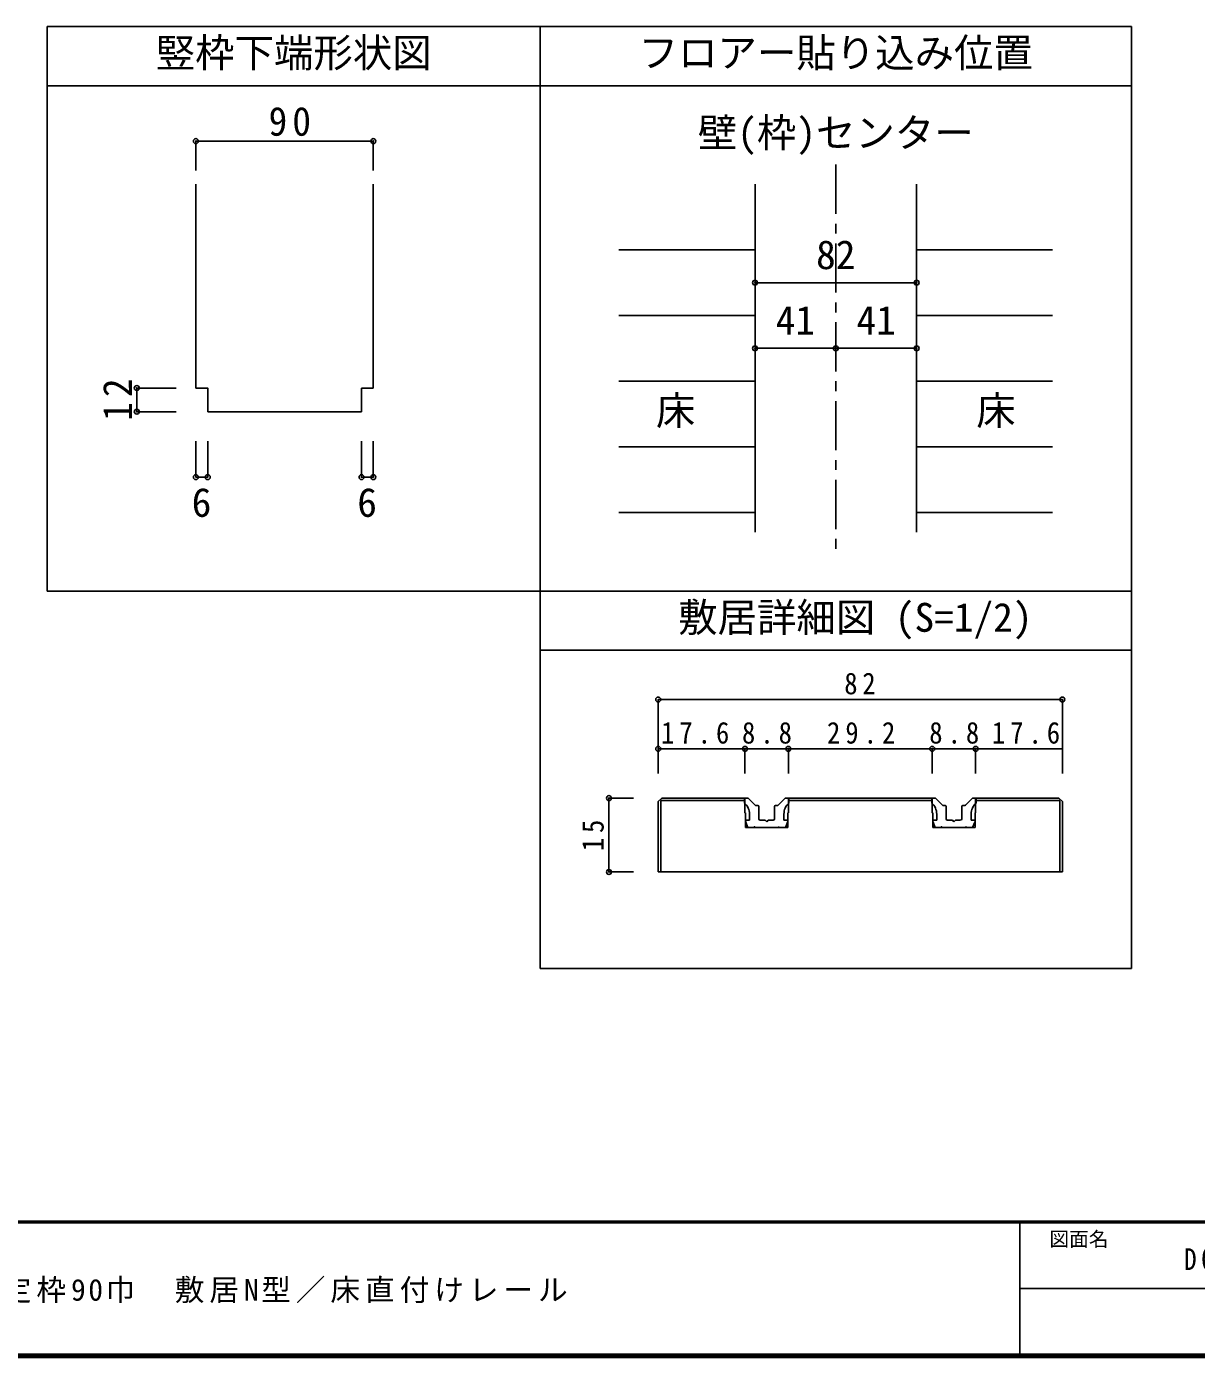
# Model space of a CAD drawing. Units: millimetres, scale not verified, with parts at other scales. Extents: x -973 to 977, y -718 to 696.
# Drawn here: x -502 to 91, y -701 to -26 of the extents above; entities that cross this region are included whole.
import ezdxf
from ezdxf.enums import TextEntityAlignment as Align

# ---------------------------------------------------------------- set-up
doc = ezdxf.new("R2010")
doc.units = ezdxf.units.MM
doc.header["$LTSCALE"] = 5
doc.header["$PDMODE"] = 32
doc.header["$PDSIZE"] = 2.5
doc.linetypes.add('CHAIN1', pattern=[8, 5, -1, 1, -1])
for name, color, linetype in [('0-0_補助線', 4, 'Continuous'), ('0-1_通り芯', 4, 'CHAIN1'), ('0-3_仕上げ', 2, 'Continuous'), ('0-4_枠', 3, 'Continuous'), ('0-A_文字', 7, 'Continuous'), ('0-B_寸法', 7, 'Continuous'), ('1-4_枠', 3, 'Continuous'), ('1-7_金物', 7, 'Continuous'), ('1-B_寸法', 7, 'Continuous'), ('F-0_補助線', 7, 'Continuous'), ('F-1_枠', 6, 'Continuous'), ('F-A_文字', 7, 'Continuous')]:
    doc.layers.add(name, color=color, linetype=linetype)
doc.styles.add('ＭＳ ゴシック', font='')
doc.styles.get('ＭＳ ゴシック').set_extended_font_data('MS Gothic')

msp = doc.modelspace()

# ---------------------------------------------------------------- linework, layer by layer
at = {"layer": '0-0_補助線'}
for p, q in [((-326.305, -83.607), (-416.305, -83.607)), ((-416.305, -83.607), (-416.305, -98.485)), ((-326.305, -83.607), (-326.305, -98.485)), ((-416.305, -254.125), (-416.305, -235.925)), ((-410.305, -254.125), (-410.305, -235.925)), ((-332.305, -254.125), (-332.305, -235.925)), ((-326.305, -254.125), (-326.305, -235.925)), ((-416.305, -254.125), (-410.305, -254.125)), ((-332.305, -254.125), (-326.305, -254.125))]:
    msp.add_line(p, q, dxfattribs=at)
at = {"layer": '0-0_補助線', "color": 7}
for p in [(-416.305, -83.607), (-326.305, -83.607), (-416.305, -254.125), (-410.305, -254.125), (-332.305, -254.125), (-326.305, -254.125)]:
    msp.add_point(p, dxfattribs=at)
at = {"layer": '0-1_通り芯'}
msp.add_line((-91.68, -95.5), (-91.68, -292.007), dxfattribs=at)
at = {"layer": '0-3_仕上げ', "color": 4}
for p, q in [((-132.68, -138.801), (-201.68, -138.801)), ((-50.68, -138.801), (18.32, -138.801)), ((-132.68, -172.103), (-201.68, -172.103)), ((-50.68, -172.103), (18.32, -172.103)), ((-132.68, -205.404), (-201.68, -205.404)), ((-50.68, -205.404), (18.32, -205.404)), ((-132.68, -238.706), (-201.68, -238.706)), ((-50.68, -238.706), (18.32, -238.706)), ((-132.68, -272.007), (-201.68, -272.007)), ((-50.68, -272.007), (18.32, -272.007))]:
    msp.add_line(p, q, dxfattribs=at)
at = {"layer": '0-4_枠'}
for p, q in [((-326.305, -105.5), (-326.305, -208.925)), ((-132.68, -282.007), (-132.68, -105.5)), ((-50.68, -282.007), (-50.68, -105.5)), ((-332.305, -208.925), (-326.305, -208.925)), ((-332.305, -208.925), (-332.305, -220.925)), ((-410.305, -220.925), (-332.305, -220.925))]:
    msp.add_line(p, q, dxfattribs=at)
msp.add_lwpolyline([(-416.305, -105.5), (-416.305, -208.925), (-410.305, -208.925), (-410.305, -220.925)], dxfattribs=at)
at = {"layer": '0-A_文字', "color": 3}
for p, q in [((58.32, -25.5), (-491.68, -25.5)), ((-491.68, -25.5), (-491.68, -312.007)), ((-241.68, -25.5), (-241.68, -503.5)), ((58.32, -25.5), (58.32, -503.5)), ((58.32, -55.5), (-491.68, -55.5)), ((58.32, -312.007), (-491.68, -312.007)), ((58.32, -342.007), (-241.68, -342.007)), ((58.32, -503.5), (-241.68, -503.5))]:
    msp.add_line(p, q, dxfattribs=at)
at = {"layer": '0-B_寸法', "color": 4}
for p, q in [((-132.68, -155.452), (-50.68, -155.452)), ((-132.68, -188.753), (-50.68, -188.753)), ((-446.305, -220.925), (-446.305, -208.925)), ((-446.305, -208.925), (-426.305, -208.925)), ((-446.305, -220.925), (-426.305, -220.925))]:
    msp.add_line(p, q, dxfattribs=at)
at = {"layer": '0-B_寸法'}
for p in [(-132.68, -155.452), (-50.68, -155.452), (-132.68, -188.753), (-91.68, -188.753), (-50.68, -188.753), (-446.305, -208.925), (-446.305, -220.925)]:
    msp.add_point(p, dxfattribs=at)
at = {"layer": '1-4_枠'}
for p, q in [((-180.001, -417.007), (-181.769, -418.775)), ((-137.755, -418.257), (-180.519, -418.257)), ((-180.519, -418.257), (-180.519, -454.507)), ((-180.001, -417.007), (-137.755, -417.007)), ((-42.769, -417.007), (-115.755, -417.007)), ((-115.755, -417.007), (-115.755, -424.507)), ((-42.769, -418.257), (-115.755, -418.257)), ((-20.769, -417.007), (-20.769, -424.507)), ((21.463, -417.007), (-20.769, -417.007)), ((21.981, -418.257), (-20.769, -418.257)), ((21.463, -417.007), (23.231, -418.775)), ((21.981, -418.257), (21.981, -454.507)), ((-181.74, -418.775), (-181.74, -454.507)), ((-116.005, -424.507), (-116.005, -432.007)), ((-116.005, -424.507), (-115.755, -424.507)), ((-21.019, -424.507), (-21.019, -432.007)), ((-21.019, -424.507), (-20.769, -424.507)), ((23.231, -418.775), (23.231, -454.507)), ((-116.005, -432.007), (-137.505, -432.007)), ((-21.019, -432.007), (-42.519, -432.007)), ((-181.769, -454.507), (23.231, -454.507))]:
    msp.add_line(p, q, dxfattribs=at)
for points in [[(-137.755, -417.007), (-137.755, -424.507), (-137.505, -424.507), (-137.505, -432.007)], [(-42.769, -417.007), (-42.769, -424.507), (-42.519, -424.507), (-42.519, -432.007)]]:
    msp.add_lwpolyline(points, dxfattribs=at)
at = {"layer": '1-7_金物'}
for p, q in [((-132.599, -420.537), (-135.763, -417.373)), ((-120.91, -420.537), (-117.746, -417.373)), ((-115.505, -417.007), (-116.862, -417.007)), ((-115.505, -419.507), (-115.505, -417.007)), ((-37.614, -420.537), (-40.778, -417.373)), ((-25.924, -420.537), (-22.76, -417.373)), ((-20.519, -417.007), (-21.876, -417.007)), ((-20.519, -419.507), (-20.519, -417.007)), ((-135.505, -428.257), (-135.505, -425.097)), ((-132.069, -420.757), (-131.255, -420.757)), ((-130.755, -427.507), (-130.755, -421.257)), ((-122.755, -427.507), (-122.755, -421.257)), ((-121.44, -420.757), (-122.255, -420.757)), ((-118.005, -428.257), (-118.005, -425.097)), ((-40.519, -428.257), (-40.519, -425.097)), ((-37.083, -420.757), (-36.269, -420.757)), ((-35.769, -427.507), (-35.769, -421.257)), ((-27.769, -427.507), (-27.769, -421.257)), ((-26.455, -420.757), (-27.269, -420.757)), ((-23.019, -428.257), (-23.019, -425.097)), ((-135.505, -428.257), (-137.005, -428.257)), ((-121.005, -432.007), (-132.505, -432.007)), ((-130.005, -428.257), (-127.505, -428.257)), ((-127.505, -428.257), (-126.755, -429.007)), ((-126.755, -429.007), (-126.005, -428.257)), ((-126.005, -428.257), (-123.505, -428.257)), ((-120.505, -431.507), (-121.005, -432.007)), ((-120.005, -432.007), (-120.505, -431.507)), ((-120.005, -432.007), (-117.255, -432.007)), ((-118.005, -428.257), (-116.505, -428.257)), ((-117.255, -432.007), (-116.04, -428.941)), ((-40.519, -428.257), (-42.019, -428.257)), ((-26.019, -432.007), (-37.519, -432.007)), ((-35.019, -428.257), (-32.519, -428.257)), ((-32.519, -428.257), (-31.769, -429.007)), ((-31.769, -429.007), (-31.019, -428.257)), ((-31.019, -428.257), (-28.519, -428.257)), ((-25.519, -431.507), (-26.019, -432.007)), ((-25.019, -432.007), (-25.519, -431.507)), ((-25.019, -432.007), (-22.269, -432.007)), ((-23.019, -428.257), (-21.519, -428.257)), ((-22.269, -432.007), (-21.054, -428.941))]:
    msp.add_line(p, q, dxfattribs=at)
for points in [[(-138.005, -419.507), (-138.005, -417.007), (-136.647, -417.007)], [(-43.019, -419.507), (-43.019, -417.007), (-41.662, -417.007)], [(-133.505, -432.007), (-136.255, -432.007), (-137.469, -428.941)], [(-133.505, -432.007), (-133.005, -431.507), (-132.505, -432.007)], [(-38.519, -432.007), (-41.269, -432.007), (-42.484, -428.941)], [(-38.519, -432.007), (-38.019, -431.507), (-37.519, -432.007)]]:
    msp.add_lwpolyline(points, dxfattribs=at)
for centre, radius, start, end in [((-136.647, -418.257), 1.25, 45, 90), ((-116.862, -418.257), 1.25, 90, 135), ((-41.662, -418.257), 1.25, 45, 90), ((-21.876, -418.257), 1.25, 90, 135), ((-143.005, -425.097), 7.5, 0, 48.19), ((-132.069, -420.007), 0.75, 225, 270), ((-131.255, -421.257), 0.5, 0, 90), ((-122.255, -421.257), 0.5, 90, 180), ((-121.44, -420.007), 0.75, 270, 315), ((-110.505, -425.097), 7.5, 131.81, 180), ((-48.019, -425.097), 7.5, 0, 48.19), ((-37.083, -420.007), 0.75, 225, 270), ((-36.269, -421.257), 0.5, 0, 90), ((-27.269, -421.257), 0.5, 90, 180), ((-26.455, -420.007), 0.75, 270, 315), ((-15.519, -425.097), 7.5, 131.81, 180), ((-137.005, -428.757), 0.5, 90, 201.616), ((-130.005, -427.507), 0.75, 180, 270), ((-123.505, -427.507), 0.75, 270, 0), ((-116.505, -428.757), 0.5, 338.384, 90), ((-42.019, -428.757), 0.5, 90, 201.616), ((-35.019, -427.507), 0.75, 180, 270), ((-28.519, -427.507), 0.75, 270, 0), ((-21.519, -428.757), 0.5, 338.384, 90)]:
    msp.add_arc(centre, radius, start, end, dxfattribs=at)
at = {"layer": '1-B_寸法', "color": 4}
for p, q in [((-181.769, -367.007), (23.231, -367.007)), ((-181.769, -367.007), (-181.769, -392.007)), ((23.231, -367.007), (23.231, -392.007)), ((-181.769, -392.007), (-137.769, -392.007)), ((-181.769, -392.007), (-181.769, -404.507)), ((-137.769, -392.007), (-137.769, -404.507)), ((-20.769, -392.007), (23.231, -392.007)), ((23.231, -392.007), (23.231, -404.507)), ((-206.769, -417.007), (-194.269, -417.007)), ((-206.769, -417.007), (-206.769, -454.507)), ((-206.769, -454.507), (-194.269, -454.507))]:
    msp.add_line(p, q, dxfattribs=at)
for points in [[(-137.769, -392.007), (-115.769, -392.007), (-115.769, -404.507)], [(-115.769, -392.007), (-42.769, -392.007), (-42.769, -404.507)], [(-42.769, -392.007), (-20.769, -392.007), (-20.769, -404.507)]]:
    msp.add_lwpolyline(points, dxfattribs=at)
at = {"layer": '1-B_寸法'}
for p in [(-181.769, -367.007), (23.231, -367.007), (-181.769, -392.007), (-137.769, -392.007), (-115.769, -392.007), (-42.769, -392.007), (-20.769, -392.007), (-206.769, -417.007), (-206.769, -454.507)]:
    msp.add_point(p, dxfattribs=at)
at = {"layer": 'F-1_枠'}
for p, q in [((976.653, -631.667), (-973.347, -631.667)), ((976.653, -632.5), (-973.347, -632.5)), ((1.653, -632.5), (1.653, -699.167)), ((1.653, -665.833), (974.986, -665.834)), ((976.653, -699.167), (-973.347, -699.167)), ((976.653, -700), (-973.347, -700)), ((976.653, -700.833), (-973.347, -700.833))]:
    msp.add_line(p, q, dxfattribs=at)

# ---------------------------------------------------------------- texts
at = {"layer": '0-0_補助線', "color": 7, "style": 'ＭＳ ゴシック'}
for p in [(-418.458, -278.672), (-334.458, -278.672)]:
    msp.add_text('6', height=14.66, dxfattribs=at).set_placement(p, align=Align.BOTTOM_LEFT)
at = {"layer": '0-0_補助線', "color": 7, "insert": (-379.43, -81.107), "char_height": 14.66, "attachment_point": 7, "style": 'ＭＳ ゴシック'}
msp.add_mtext('\\T1.27;\\W0.95;90', dxfattribs=at)
at = {"layer": '0-A_文字', "style": 'ＭＳ ゴシック'}
for s, p in [('竪枠下端形状図', (-436.68, -50.5)), ('フロアー貼り込み位置', (-191.68, -50.5)), ('壁(枠)センター', (-161.68, -91.091)), ('床', (-182.93, -232.055)), ('床', (-20.43, -232.055)), ('敷居詳細図 (S=1/2)', (-171.68, -337.007))]:
    msp.add_text(s, height=14.66, dxfattribs=at).set_placement(p, align=Align.BOTTOM_LEFT)
at = {"layer": '0-B_寸法', "style": 'ＭＳ ゴシック'}
for s, p in [('82', (-101.68, -152.952)), ('41', (-122.18, -186.253)), ('41', (-81.18, -186.253))]:
    msp.add_text(s, height=14.66, dxfattribs=at).set_placement(p, align=Align.BOTTOM_LEFT)
at = {"layer": '0-B_寸法', "insert": (-448.805, -225.55), "char_height": 14.66, "attachment_point": 7, "rotation": 90, "style": 'ＭＳ ゴシック'}
msp.add_mtext('\\T1.27;\\W0.95;12', dxfattribs=at)
at = {"layer": '1-B_寸法', "char_height": 11, "attachment_point": 7, "style": 'ＭＳ ゴシック'}
for s, insert in [('\\T1.36;\\W0.9;82', (-87.394, -364.507)), ('\\T1.38;\\W0.9;17.6', (-180.352, -389.507)), ('\\T1.38;\\W0.9;8.8', (-139.269, -389.507)), ('\\T1.38;\\W0.9;29.2', (-96.144, -389.507)), ('\\T1.38;\\W0.9;8.8', (-44.269, -389.507)), ('\\T1.38;\\W0.9;17.6', (-12.512, -389.507))]:
    msp.add_mtext(s, dxfattribs=dict(at, insert=insert))
at = {"layer": '1-B_寸法', "insert": (-209.269, -443.882), "char_height": 11, "attachment_point": 7, "rotation": 90, "style": 'ＭＳ ゴシック'}
msp.add_mtext('\\T1.36;\\W0.9;15', dxfattribs=at)
at = {"layer": 'F-0_補助線', "insert": (84.986, -656.667), "char_height": 11, "attachment_point": 7, "style": 'ＭＳ ゴシック'}
msp.add_mtext('\\T1.39;\\W0.85;DOORETUS', dxfattribs=at)
at = {"layer": 'F-A_文字', "style": 'ＭＳ ゴシック'}
msp.add_text('図面名', height=7.331, dxfattribs=at).set_placement((16.653, -646.667), align=Align.BOTTOM_LEFT)
at = {"layer": 'F-A_文字', "insert": (-848.298, -673.333), "char_height": 11, "attachment_point": 7, "style": 'ＭＳ ゴシック'}
msp.add_mtext('\\T1.17;ドレタス\u3000引き違い戸\u3000レールタイプ\u3000固定枠90巾\u3000敷居N型／床直付けレール', dxfattribs=at)

doc.saveas('drawing.dxf')
